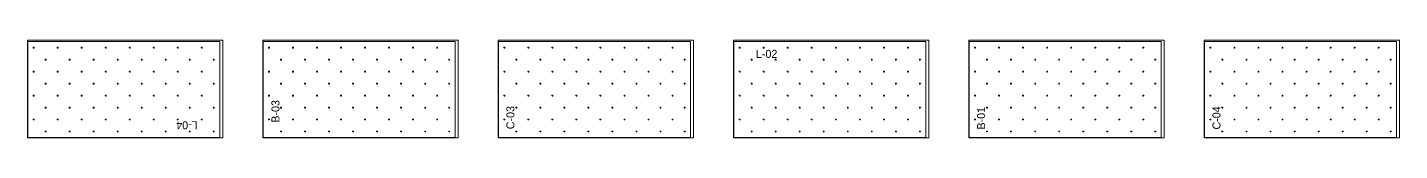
# Model space of a CAD drawing. Extents: x 0 to 287620, y 0 to 1220.
# Drawn here: x 0 to 17140, y 0 to 1220 of the extents above; entities that cross this region are included whole.
import ezdxf

# ---------------------------------------------------------------- set-up
doc = ezdxf.new("R2010")
doc.units = 0
doc.header["$MEASUREMENT"] = 0
for name, color, linetype, lineweight in [('CUSTOM', 7, 'CONTINUOUS', 0), ('drilling', 7, 'CONTINUOUS', 0), ('FINAL', 7, 'CONTINUOUS', 0)]:
    doc.layers.add(name, color=color, linetype=linetype, lineweight=lineweight)

msp = doc.modelspace()

# ---------------------------------------------------------------- linework, layer by layer
at = {"layer": 'CUSTOM', "lineweight": 0}
for points in [[(0, 0), (2440, 0), (2440, 1220), (0, 1220)], [(2940, 0), (5380, 0), (5380, 1220), (2940, 1220)], [(5880, 0), (8320, 0), (8320, 1220), (5880, 1220)], [(8820, 0), (11260, 0), (11260, 1220), (8820, 1220)], [(11760, 0), (14200, 0), (14200, 1220), (11760, 1220)], [(14700, 0), (17140, 0), (17140, 1220), (14700, 1220)]]:
    msp.add_lwpolyline(points, close=True, dxfattribs=at)
at = {"layer": 'drilling', "lineweight": 0}
for points in [[(71, 1128), (73, 1124), (75, 1122), (79, 1122), (82, 1123), (84, 1126), (84, 1130), (82, 1133), (79, 1134), (75, 1134), (73, 1132)], [(371, 1128), (373, 1124), (375, 1122), (379, 1122), (382, 1123), (384, 1126), (384, 1130), (382, 1133), (379, 1134), (375, 1134), (373, 1132)], [(671, 1128), (673, 1124), (675, 1122), (679, 1122), (682, 1123), (684, 1126), (684, 1130), (682, 1133), (679, 1134), (675, 1134), (673, 1132)], [(971, 1128), (973, 1124), (975, 1122), (979, 1122), (982, 1123), (984, 1126), (984, 1130), (982, 1133), (979, 1134), (975, 1134), (973, 1132)], [(1271, 1128), (1273, 1124), (1275, 1122), (1279, 1122), (1282, 1123), (1284, 1126), (1284, 1130), (1282, 1133), (1279, 1134), (1275, 1134), (1273, 1132)], [(1571, 1128), (1573, 1124), (1575, 1122), (1579, 1122), (1582, 1123), (1584, 1126), (1584, 1130), (1582, 1133), (1579, 1134), (1575, 1134), (1573, 1132)], [(1871, 1128), (1873, 1124), (1875, 1122), (1879, 1122), (1882, 1123), (1884, 1126), (1884, 1130), (1882, 1133), (1879, 1134), (1875, 1134), (1873, 1132)], [(2171, 1128), (2173, 1124), (2175, 1122), (2179, 1122), (2182, 1123), (2184, 1126), (2184, 1130), (2182, 1133), (2179, 1134), (2175, 1134), (2173, 1132)], [(3018, 1134), (3014, 1133), (3012, 1131), (3012, 1127), (3013, 1124), (3016, 1122), (3020, 1122), (3023, 1124), (3024, 1127), (3024, 1131), (3022, 1133)], [(3318, 1134), (3314, 1133), (3312, 1131), (3312, 1127), (3313, 1124), (3316, 1122), (3320, 1122), (3323, 1124), (3324, 1127), (3324, 1131), (3322, 1133)], [(3618, 1134), (3614, 1133), (3612, 1131), (3612, 1127), (3613, 1124), (3616, 1122), (3620, 1122), (3623, 1124), (3624, 1127), (3624, 1131), (3622, 1133)], [(3918, 1134), (3914, 1133), (3912, 1131), (3912, 1127), (3913, 1124), (3916, 1122), (3920, 1122), (3923, 1124), (3924, 1127), (3924, 1131), (3922, 1133)], [(4218, 1134), (4214, 1133), (4212, 1131), (4212, 1127), (4213, 1124), (4216, 1122), (4220, 1122), (4223, 1124), (4224, 1127), (4224, 1131), (4222, 1133)], [(4518, 1134), (4514, 1133), (4512, 1131), (4512, 1127), (4513, 1124), (4516, 1122), (4520, 1122), (4523, 1124), (4524, 1127), (4524, 1131), (4522, 1133)], [(4818, 1134), (4814, 1133), (4812, 1131), (4812, 1127), (4813, 1124), (4816, 1122), (4820, 1122), (4823, 1124), (4824, 1127), (4824, 1131), (4822, 1133)], [(5118, 1134), (5114, 1133), (5112, 1131), (5112, 1127), (5113, 1124), (5116, 1122), (5120, 1122), (5123, 1124), (5124, 1127), (5124, 1131), (5122, 1133)], [(5958, 1134), (5954, 1133), (5952, 1131), (5952, 1127), (5953, 1124), (5956, 1122), (5960, 1122), (5963, 1124), (5964, 1127), (5964, 1131), (5962, 1133)], [(6258, 1134), (6254, 1133), (6252, 1131), (6252, 1127), (6253, 1124), (6256, 1122), (6260, 1122), (6263, 1124), (6264, 1127), (6264, 1131), (6262, 1133)], [(6558, 1134), (6554, 1133), (6552, 1131), (6552, 1127), (6553, 1124), (6556, 1122), (6560, 1122), (6563, 1124), (6564, 1127), (6564, 1131), (6562, 1133)], [(6858, 1134), (6854, 1133), (6852, 1131), (6852, 1127), (6853, 1124), (6856, 1122), (6860, 1122), (6863, 1124), (6864, 1127), (6864, 1131), (6862, 1133)], [(7158, 1134), (7154, 1133), (7152, 1131), (7152, 1127), (7153, 1124), (7156, 1122), (7160, 1122), (7163, 1124), (7164, 1127), (7164, 1131), (7162, 1133)], [(7458, 1134), (7454, 1133), (7452, 1131), (7452, 1127), (7453, 1124), (7456, 1122), (7460, 1122), (7463, 1124), (7464, 1127), (7464, 1131), (7462, 1133)], [(7758, 1134), (7754, 1133), (7752, 1131), (7752, 1127), (7753, 1124), (7756, 1122), (7760, 1122), (7763, 1124), (7764, 1127), (7764, 1131), (7762, 1133)], [(8058, 1134), (8054, 1133), (8052, 1131), (8052, 1127), (8053, 1124), (8056, 1122), (8060, 1122), (8063, 1124), (8064, 1127), (8064, 1131), (8062, 1133)], [(8904, 1128), (8903, 1132), (8901, 1134), (8897, 1134), (8894, 1133), (8892, 1130), (8892, 1126), (8894, 1123), (8897, 1122), (8901, 1122), (8903, 1124)], [(9204, 1128), (9203, 1132), (9201, 1134), (9197, 1134), (9194, 1133), (9192, 1130), (9192, 1126), (9194, 1123), (9197, 1122), (9201, 1122), (9203, 1124)], [(9504, 1128), (9503, 1132), (9501, 1134), (9497, 1134), (9494, 1133), (9492, 1130), (9492, 1126), (9494, 1123), (9497, 1122), (9501, 1122), (9503, 1124)], [(9804, 1128), (9803, 1132), (9801, 1134), (9797, 1134), (9794, 1133), (9792, 1130), (9792, 1126), (9794, 1123), (9797, 1122), (9801, 1122), (9803, 1124)], [(10104, 1128), (10103, 1132), (10101, 1134), (10097, 1134), (10094, 1133), (10092, 1130), (10092, 1126), (10094, 1123), (10097, 1122), (10101, 1122), (10103, 1124)], [(10404, 1128), (10403, 1132), (10401, 1134), (10397, 1134), (10394, 1133), (10392, 1130), (10392, 1126), (10394, 1123), (10397, 1122), (10401, 1122), (10403, 1124)], [(10704, 1128), (10703, 1132), (10701, 1134), (10697, 1134), (10694, 1133), (10692, 1130), (10692, 1126), (10694, 1123), (10697, 1122), (10701, 1122), (10703, 1124)], [(11004, 1128), (11003, 1132), (11001, 1134), (10997, 1134), (10994, 1133), (10992, 1130), (10992, 1126), (10994, 1123), (10997, 1122), (11001, 1122), (11003, 1124)], [(11838, 1134), (11834, 1133), (11832, 1131), (11832, 1127), (11833, 1124), (11836, 1122), (11840, 1122), (11843, 1124), (11844, 1127), (11844, 1131), (11842, 1133)], [(12138, 1134), (12134, 1133), (12132, 1131), (12132, 1127), (12133, 1124), (12136, 1122), (12140, 1122), (12143, 1124), (12144, 1127), (12144, 1131), (12142, 1133)], [(12438, 1134), (12434, 1133), (12432, 1131), (12432, 1127), (12433, 1124), (12436, 1122), (12440, 1122), (12443, 1124), (12444, 1127), (12444, 1131), (12442, 1133)], [(12738, 1134), (12734, 1133), (12732, 1131), (12732, 1127), (12733, 1124), (12736, 1122), (12740, 1122), (12743, 1124), (12744, 1127), (12744, 1131), (12742, 1133)], [(13038, 1134), (13034, 1133), (13032, 1131), (13032, 1127), (13033, 1124), (13036, 1122), (13040, 1122), (13043, 1124), (13044, 1127), (13044, 1131), (13042, 1133)], [(13338, 1134), (13334, 1133), (13332, 1131), (13332, 1127), (13333, 1124), (13336, 1122), (13340, 1122), (13343, 1124), (13344, 1127), (13344, 1131), (13342, 1133)], [(13638, 1134), (13634, 1133), (13632, 1131), (13632, 1127), (13633, 1124), (13636, 1122), (13640, 1122), (13643, 1124), (13644, 1127), (13644, 1131), (13642, 1133)], [(13938, 1134), (13934, 1133), (13932, 1131), (13932, 1127), (13933, 1124), (13936, 1122), (13940, 1122), (13943, 1124), (13944, 1127), (13944, 1131), (13942, 1133)], [(14778, 1134), (14774, 1133), (14772, 1131), (14772, 1127), (14773, 1124), (14776, 1122), (14780, 1122), (14783, 1124), (14784, 1127), (14784, 1131), (14782, 1133)], [(15078, 1134), (15074, 1133), (15072, 1131), (15072, 1127), (15073, 1124), (15076, 1122), (15080, 1122), (15083, 1124), (15084, 1127), (15084, 1131), (15082, 1133)], [(15378, 1134), (15374, 1133), (15372, 1131), (15372, 1127), (15373, 1124), (15376, 1122), (15380, 1122), (15383, 1124), (15384, 1127), (15384, 1131), (15382, 1133)], [(15678, 1134), (15674, 1133), (15672, 1131), (15672, 1127), (15673, 1124), (15676, 1122), (15680, 1122), (15683, 1124), (15684, 1127), (15684, 1131), (15682, 1133)], [(15978, 1134), (15974, 1133), (15972, 1131), (15972, 1127), (15973, 1124), (15976, 1122), (15980, 1122), (15983, 1124), (15984, 1127), (15984, 1131), (15982, 1133)], [(16278, 1134), (16274, 1133), (16272, 1131), (16272, 1127), (16273, 1124), (16276, 1122), (16280, 1122), (16283, 1124), (16284, 1127), (16284, 1131), (16282, 1133)], [(16578, 1134), (16574, 1133), (16572, 1131), (16572, 1127), (16573, 1124), (16576, 1122), (16580, 1122), (16583, 1124), (16584, 1127), (16584, 1131), (16582, 1133)], [(16878, 1134), (16874, 1133), (16872, 1131), (16872, 1127), (16873, 1124), (16876, 1122), (16880, 1122), (16883, 1124), (16884, 1127), (16884, 1131), (16882, 1133)], [(221, 978), (223, 974), (225, 972), (229, 972), (232, 973), (234, 976), (234, 980), (232, 983), (229, 984), (225, 984), (223, 982)], [(521, 978), (523, 974), (525, 972), (529, 972), (532, 973), (534, 976), (534, 980), (532, 983), (529, 984), (525, 984), (523, 982)], [(821, 978), (823, 974), (825, 972), (829, 972), (832, 973), (834, 976), (834, 980), (832, 983), (829, 984), (825, 984), (823, 982)], [(1121, 978), (1123, 974), (1125, 972), (1129, 972), (1132, 973), (1134, 976), (1134, 980), (1132, 983), (1129, 984), (1125, 984), (1123, 982)], [(1421, 978), (1423, 974), (1425, 972), (1429, 972), (1432, 973), (1434, 976), (1434, 980), (1432, 983), (1429, 984), (1425, 984), (1423, 982)], [(1721, 978), (1723, 974), (1725, 972), (1729, 972), (1732, 973), (1734, 976), (1734, 980), (1732, 983), (1729, 984), (1725, 984), (1723, 982)], [(2021, 978), (2023, 974), (2025, 972), (2029, 972), (2032, 973), (2034, 976), (2034, 980), (2032, 983), (2029, 984), (2025, 984), (2023, 982)], [(2321, 978), (2323, 974), (2325, 972), (2329, 972), (2332, 973), (2334, 976), (2334, 980), (2332, 983), (2329, 984), (2325, 984), (2323, 982)], [(3168, 984), (3164, 983), (3162, 981), (3162, 977), (3163, 974), (3166, 972), (3170, 972), (3173, 974), (3174, 977), (3174, 981), (3172, 983)], [(3468, 984), (3464, 983), (3462, 981), (3462, 977), (3463, 974), (3466, 972), (3470, 972), (3473, 974), (3474, 977), (3474, 981), (3472, 983)], [(3768, 984), (3764, 983), (3762, 981), (3762, 977), (3763, 974), (3766, 972), (3770, 972), (3773, 974), (3774, 977), (3774, 981), (3772, 983)], [(4068, 984), (4064, 983), (4062, 981), (4062, 977), (4063, 974), (4066, 972), (4070, 972), (4073, 974), (4074, 977), (4074, 981), (4072, 983)], [(4368, 984), (4364, 983), (4362, 981), (4362, 977), (4363, 974), (4366, 972), (4370, 972), (4373, 974), (4374, 977), (4374, 981), (4372, 983)], [(4668, 984), (4664, 983), (4662, 981), (4662, 977), (4663, 974), (4666, 972), (4670, 972), (4673, 974), (4674, 977), (4674, 981), (4672, 983)], [(4968, 984), (4964, 983), (4962, 981), (4962, 977), (4963, 974), (4966, 972), (4970, 972), (4973, 974), (4974, 977), (4974, 981), (4972, 983)], [(5268, 984), (5264, 983), (5262, 981), (5262, 977), (5263, 974), (5266, 972), (5270, 972), (5273, 974), (5274, 977), (5274, 981), (5272, 983)], [(6108, 984), (6104, 983), (6102, 981), (6102, 977), (6103, 974), (6106, 972), (6110, 972), (6113, 974), (6114, 977), (6114, 981), (6112, 983)], [(6408, 984), (6404, 983), (6402, 981), (6402, 977), (6403, 974), (6406, 972), (6410, 972), (6413, 974), (6414, 977), (6414, 981), (6412, 983)], [(6708, 984), (6704, 983), (6702, 981), (6702, 977), (6703, 974), (6706, 972), (6710, 972), (6713, 974), (6714, 977), (6714, 981), (6712, 983)], [(7008, 984), (7004, 983), (7002, 981), (7002, 977), (7003, 974), (7006, 972), (7010, 972), (7013, 974), (7014, 977), (7014, 981), (7012, 983)], [(7308, 984), (7304, 983), (7302, 981), (7302, 977), (7303, 974), (7306, 972), (7310, 972), (7313, 974), (7314, 977), (7314, 981), (7312, 983)], [(7608, 984), (7604, 983), (7602, 981), (7602, 977), (7603, 974), (7606, 972), (7610, 972), (7613, 974), (7614, 977), (7614, 981), (7612, 983)], [(7908, 984), (7904, 983), (7902, 981), (7902, 977), (7903, 974), (7906, 972), (7910, 972), (7913, 974), (7914, 977), (7914, 981), (7912, 983)], [(8208, 984), (8204, 983), (8202, 981), (8202, 977), (8203, 974), (8206, 972), (8210, 972), (8213, 974), (8214, 977), (8214, 981), (8212, 983)], [(9054, 978), (9053, 982), (9051, 984), (9047, 984), (9044, 983), (9042, 980), (9042, 976), (9044, 973), (9047, 972), (9051, 972), (9053, 974)], [(9354, 978), (9353, 982), (9351, 984), (9347, 984), (9344, 983), (9342, 980), (9342, 976), (9344, 973), (9347, 972), (9351, 972), (9353, 974)], [(9654, 978), (9653, 982), (9651, 984), (9647, 984), (9644, 983), (9642, 980), (9642, 976), (9644, 973), (9647, 972), (9651, 972), (9653, 974)], [(9954, 978), (9953, 982), (9951, 984), (9947, 984), (9944, 983), (9942, 980), (9942, 976), (9944, 973), (9947, 972), (9951, 972), (9953, 974)], [(10254, 978), (10253, 982), (10251, 984), (10247, 984), (10244, 983), (10242, 980), (10242, 976), (10244, 973), (10247, 972), (10251, 972), (10253, 974)], [(10554, 978), (10553, 982), (10551, 984), (10547, 984), (10544, 983), (10542, 980), (10542, 976), (10544, 973), (10547, 972), (10551, 972), (10553, 974)], [(10854, 978), (10853, 982), (10851, 984), (10847, 984), (10844, 983), (10842, 980), (10842, 976), (10844, 973), (10847, 972), (10851, 972), (10853, 974)], [(11154, 978), (11153, 982), (11151, 984), (11147, 984), (11144, 983), (11142, 980), (11142, 976), (11144, 973), (11147, 972), (11151, 972), (11153, 974)], [(11988, 984), (11984, 983), (11982, 981), (11982, 977), (11983, 974), (11986, 972), (11990, 972), (11993, 974), (11994, 977), (11994, 981), (11992, 983)], [(12288, 984), (12284, 983), (12282, 981), (12282, 977), (12283, 974), (12286, 972), (12290, 972), (12293, 974), (12294, 977), (12294, 981), (12292, 983)], [(12588, 984), (12584, 983), (12582, 981), (12582, 977), (12583, 974), (12586, 972), (12590, 972), (12593, 974), (12594, 977), (12594, 981), (12592, 983)], [(12888, 984), (12884, 983), (12882, 981), (12882, 977), (12883, 974), (12886, 972), (12890, 972), (12893, 974), (12894, 977), (12894, 981), (12892, 983)], [(13188, 984), (13184, 983), (13182, 981), (13182, 977), (13183, 974), (13186, 972), (13190, 972), (13193, 974), (13194, 977), (13194, 981), (13192, 983)], [(13488, 984), (13484, 983), (13482, 981), (13482, 977), (13483, 974), (13486, 972), (13490, 972), (13493, 974), (13494, 977), (13494, 981), (13492, 983)], [(13788, 984), (13784, 983), (13782, 981), (13782, 977), (13783, 974), (13786, 972), (13790, 972), (13793, 974), (13794, 977), (13794, 981), (13792, 983)], [(14088, 984), (14084, 983), (14082, 981), (14082, 977), (14083, 974), (14086, 972), (14090, 972), (14093, 974), (14094, 977), (14094, 981), (14092, 983)], [(14928, 984), (14924, 983), (14922, 981), (14922, 977), (14923, 974), (14926, 972), (14930, 972), (14933, 974), (14934, 977), (14934, 981), (14932, 983)], [(15228, 984), (15224, 983), (15222, 981), (15222, 977), (15223, 974), (15226, 972), (15230, 972), (15233, 974), (15234, 977), (15234, 981), (15232, 983)], [(15528, 984), (15524, 983), (15522, 981), (15522, 977), (15523, 974), (15526, 972), (15530, 972), (15533, 974), (15534, 977), (15534, 981), (15532, 983)], [(15828, 984), (15824, 983), (15822, 981), (15822, 977), (15823, 974), (15826, 972), (15830, 972), (15833, 974), (15834, 977), (15834, 981), (15832, 983)], [(16128, 984), (16124, 983), (16122, 981), (16122, 977), (16123, 974), (16126, 972), (16130, 972), (16133, 974), (16134, 977), (16134, 981), (16132, 983)], [(16428, 984), (16424, 983), (16422, 981), (16422, 977), (16423, 974), (16426, 972), (16430, 972), (16433, 974), (16434, 977), (16434, 981), (16432, 983)], [(16728, 984), (16724, 983), (16722, 981), (16722, 977), (16723, 974), (16726, 972), (16730, 972), (16733, 974), (16734, 977), (16734, 981), (16732, 983)], [(17028, 984), (17024, 983), (17022, 981), (17022, 977), (17023, 974), (17026, 972), (17030, 972), (17033, 974), (17034, 977), (17034, 981), (17032, 983)], [(71, 828), (73, 824), (75, 822), (79, 822), (82, 823), (84, 826), (84, 830), (82, 833), (79, 834), (75, 834), (73, 832)], [(371, 828), (373, 824), (375, 822), (379, 822), (382, 823), (384, 826), (384, 830), (382, 833), (379, 834), (375, 834), (373, 832)], [(671, 828), (673, 824), (675, 822), (679, 822), (682, 823), (684, 826), (684, 830), (682, 833), (679, 834), (675, 834), (673, 832)], [(971, 828), (973, 824), (975, 822), (979, 822), (982, 823), (984, 826), (984, 830), (982, 833), (979, 834), (975, 834), (973, 832)], [(1271, 828), (1273, 824), (1275, 822), (1279, 822), (1282, 823), (1284, 826), (1284, 830), (1282, 833), (1279, 834), (1275, 834), (1273, 832)], [(1571, 828), (1573, 824), (1575, 822), (1579, 822), (1582, 823), (1584, 826), (1584, 830), (1582, 833), (1579, 834), (1575, 834), (1573, 832)], [(1871, 828), (1873, 824), (1875, 822), (1879, 822), (1882, 823), (1884, 826), (1884, 830), (1882, 833), (1879, 834), (1875, 834), (1873, 832)], [(2171, 828), (2173, 824), (2175, 822), (2179, 822), (2182, 823), (2184, 826), (2184, 830), (2182, 833), (2179, 834), (2175, 834), (2173, 832)], [(3018, 834), (3014, 833), (3012, 831), (3012, 827), (3013, 824), (3016, 822), (3020, 822), (3023, 824), (3024, 827), (3024, 831), (3022, 833)], [(3318, 834), (3314, 833), (3312, 831), (3312, 827), (3313, 824), (3316, 822), (3320, 822), (3323, 824), (3324, 827), (3324, 831), (3322, 833)], [(3618, 834), (3614, 833), (3612, 831), (3612, 827), (3613, 824), (3616, 822), (3620, 822), (3623, 824), (3624, 827), (3624, 831), (3622, 833)], [(3918, 834), (3914, 833), (3912, 831), (3912, 827), (3913, 824), (3916, 822), (3920, 822), (3923, 824), (3924, 827), (3924, 831), (3922, 833)], [(4218, 834), (4214, 833), (4212, 831), (4212, 827), (4213, 824), (4216, 822), (4220, 822), (4223, 824), (4224, 827), (4224, 831), (4222, 833)], [(4518, 834), (4514, 833), (4512, 831), (4512, 827), (4513, 824), (4516, 822), (4520, 822), (4523, 824), (4524, 827), (4524, 831), (4522, 833)], [(4818, 834), (4814, 833), (4812, 831), (4812, 827), (4813, 824), (4816, 822), (4820, 822), (4823, 824), (4824, 827), (4824, 831), (4822, 833)], [(5118, 834), (5114, 833), (5112, 831), (5112, 827), (5113, 824), (5116, 822), (5120, 822), (5123, 824), (5124, 827), (5124, 831), (5122, 833)], [(5958, 834), (5954, 833), (5952, 831), (5952, 827), (5953, 824), (5956, 822), (5960, 822), (5963, 824), (5964, 827), (5964, 831), (5962, 833)], [(6258, 834), (6254, 833), (6252, 831), (6252, 827), (6253, 824), (6256, 822), (6260, 822), (6263, 824), (6264, 827), (6264, 831), (6262, 833)], [(6558, 834), (6554, 833), (6552, 831), (6552, 827), (6553, 824), (6556, 822), (6560, 822), (6563, 824), (6564, 827), (6564, 831), (6562, 833)], [(6858, 834), (6854, 833), (6852, 831), (6852, 827), (6853, 824), (6856, 822), (6860, 822), (6863, 824), (6864, 827), (6864, 831), (6862, 833)], [(7158, 834), (7154, 833), (7152, 831), (7152, 827), (7153, 824), (7156, 822), (7160, 822), (7163, 824), (7164, 827), (7164, 831), (7162, 833)], [(7458, 834), (7454, 833), (7452, 831), (7452, 827), (7453, 824), (7456, 822), (7460, 822), (7463, 824), (7464, 827), (7464, 831), (7462, 833)], [(7758, 834), (7754, 833), (7752, 831), (7752, 827), (7753, 824), (7756, 822), (7760, 822), (7763, 824), (7764, 827), (7764, 831), (7762, 833)], [(8058, 834), (8054, 833), (8052, 831), (8052, 827), (8053, 824), (8056, 822), (8060, 822), (8063, 824), (8064, 827), (8064, 831), (8062, 833)], [(8904, 828), (8903, 832), (8901, 834), (8897, 834), (8894, 833), (8892, 830), (8892, 826), (8894, 823), (8897, 822), (8901, 822), (8903, 824)], [(9204, 828), (9203, 832), (9201, 834), (9197, 834), (9194, 833), (9192, 830), (9192, 826), (9194, 823), (9197, 822), (9201, 822), (9203, 824)], [(9504, 828), (9503, 832), (9501, 834), (9497, 834), (9494, 833), (9492, 830), (9492, 826), (9494, 823), (9497, 822), (9501, 822), (9503, 824)], [(9804, 828), (9803, 832), (9801, 834), (9797, 834), (9794, 833), (9792, 830), (9792, 826), (9794, 823), (9797, 822), (9801, 822), (9803, 824)], [(10104, 828), (10103, 832), (10101, 834), (10097, 834), (10094, 833), (10092, 830), (10092, 826), (10094, 823), (10097, 822), (10101, 822), (10103, 824)], [(10404, 828), (10403, 832), (10401, 834), (10397, 834), (10394, 833), (10392, 830), (10392, 826), (10394, 823), (10397, 822), (10401, 822), (10403, 824)], [(10704, 828), (10703, 832), (10701, 834), (10697, 834), (10694, 833), (10692, 830), (10692, 826), (10694, 823), (10697, 822), (10701, 822), (10703, 824)], [(11004, 828), (11003, 832), (11001, 834), (10997, 834), (10994, 833), (10992, 830), (10992, 826), (10994, 823), (10997, 822), (11001, 822), (11003, 824)], [(11838, 834), (11834, 833), (11832, 831), (11832, 827), (11833, 824), (11836, 822), (11840, 822), (11843, 824), (11844, 827), (11844, 831), (11842, 833)], [(12138, 834), (12134, 833), (12132, 831), (12132, 827), (12133, 824), (12136, 822), (12140, 822), (12143, 824), (12144, 827), (12144, 831), (12142, 833)], [(12438, 834), (12434, 833), (12432, 831), (12432, 827), (12433, 824), (12436, 822), (12440, 822), (12443, 824), (12444, 827), (12444, 831), (12442, 833)], [(12738, 834), (12734, 833), (12732, 831), (12732, 827), (12733, 824), (12736, 822), (12740, 822), (12743, 824), (12744, 827), (12744, 831), (12742, 833)], [(13038, 834), (13034, 833), (13032, 831), (13032, 827), (13033, 824), (13036, 822), (13040, 822), (13043, 824), (13044, 827), (13044, 831), (13042, 833)], [(13338, 834), (13334, 833), (13332, 831), (13332, 827), (13333, 824), (13336, 822), (13340, 822), (13343, 824), (13344, 827), (13344, 831), (13342, 833)], [(13638, 834), (13634, 833), (13632, 831), (13632, 827), (13633, 824), (13636, 822), (13640, 822), (13643, 824), (13644, 827), (13644, 831), (13642, 833)], [(13938, 834), (13934, 833), (13932, 831), (13932, 827), (13933, 824), (13936, 822), (13940, 822), (13943, 824), (13944, 827), (13944, 831), (13942, 833)], [(14778, 834), (14774, 833), (14772, 831), (14772, 827), (14773, 824), (14776, 822), (14780, 822), (14783, 824), (14784, 827), (14784, 831), (14782, 833)], [(15078, 834), (15074, 833), (15072, 831), (15072, 827), (15073, 824), (15076, 822), (15080, 822), (15083, 824), (15084, 827), (15084, 831), (15082, 833)], [(15378, 834), (15374, 833), (15372, 831), (15372, 827), (15373, 824), (15376, 822), (15380, 822), (15383, 824), (15384, 827), (15384, 831), (15382, 833)], [(15678, 834), (15674, 833), (15672, 831), (15672, 827), (15673, 824), (15676, 822), (15680, 822), (15683, 824), (15684, 827), (15684, 831), (15682, 833)], [(15978, 834), (15974, 833), (15972, 831), (15972, 827), (15973, 824), (15976, 822), (15980, 822), (15983, 824), (15984, 827), (15984, 831), (15982, 833)], [(16278, 834), (16274, 833), (16272, 831), (16272, 827), (16273, 824), (16276, 822), (16280, 822), (16283, 824), (16284, 827), (16284, 831), (16282, 833)], [(16578, 834), (16574, 833), (16572, 831), (16572, 827), (16573, 824), (16576, 822), (16580, 822), (16583, 824), (16584, 827), (16584, 831), (16582, 833)], [(16878, 834), (16874, 833), (16872, 831), (16872, 827), (16873, 824), (16876, 822), (16880, 822), (16883, 824), (16884, 827), (16884, 831), (16882, 833)], [(71, 528), (73, 524), (75, 522), (79, 522), (82, 523), (84, 526), (84, 530), (82, 533), (79, 534), (75, 534), (73, 532)], [(221, 678), (223, 674), (225, 672), (229, 672), (232, 673), (234, 676), (234, 680), (232, 683), (229, 684), (225, 684), (223, 682)], [(371, 528), (373, 524), (375, 522), (379, 522), (382, 523), (384, 526), (384, 530), (382, 533), (379, 534), (375, 534), (373, 532)], [(521, 678), (523, 674), (525, 672), (529, 672), (532, 673), (534, 676), (534, 680), (532, 683), (529, 684), (525, 684), (523, 682)], [(671, 528), (673, 524), (675, 522), (679, 522), (682, 523), (684, 526), (684, 530), (682, 533), (679, 534), (675, 534), (673, 532)], [(821, 678), (823, 674), (825, 672), (829, 672), (832, 673), (834, 676), (834, 680), (832, 683), (829, 684), (825, 684), (823, 682)], [(971, 528), (973, 524), (975, 522), (979, 522), (982, 523), (984, 526), (984, 530), (982, 533), (979, 534), (975, 534), (973, 532)], [(1121, 678), (1123, 674), (1125, 672), (1129, 672), (1132, 673), (1134, 676), (1134, 680), (1132, 683), (1129, 684), (1125, 684), (1123, 682)], [(1271, 528), (1273, 524), (1275, 522), (1279, 522), (1282, 523), (1284, 526), (1284, 530), (1282, 533), (1279, 534), (1275, 534), (1273, 532)], [(1421, 678), (1423, 674), (1425, 672), (1429, 672), (1432, 673), (1434, 676), (1434, 680), (1432, 683), (1429, 684), (1425, 684), (1423, 682)], [(1571, 528), (1573, 524), (1575, 522), (1579, 522), (1582, 523), (1584, 526), (1584, 530), (1582, 533), (1579, 534), (1575, 534), (1573, 532)], [(1721, 678), (1723, 674), (1725, 672), (1729, 672), (1732, 673), (1734, 676), (1734, 680), (1732, 683), (1729, 684), (1725, 684), (1723, 682)], [(1871, 528), (1873, 524), (1875, 522), (1879, 522), (1882, 523), (1884, 526), (1884, 530), (1882, 533), (1879, 534), (1875, 534), (1873, 532)], [(2021, 678), (2023, 674), (2025, 672), (2029, 672), (2032, 673), (2034, 676), (2034, 680), (2032, 683), (2029, 684), (2025, 684), (2023, 682)], [(2171, 528), (2173, 524), (2175, 522), (2179, 522), (2182, 523), (2184, 526), (2184, 530), (2182, 533), (2179, 534), (2175, 534), (2173, 532)], [(2321, 678), (2323, 674), (2325, 672), (2329, 672), (2332, 673), (2334, 676), (2334, 680), (2332, 683), (2329, 684), (2325, 684), (2323, 682)], [(3018, 534), (3014, 533), (3012, 531), (3012, 527), (3013, 524), (3016, 522), (3020, 522), (3023, 524), (3024, 527), (3024, 531), (3022, 533)], [(3168, 684), (3164, 683), (3162, 681), (3162, 677), (3163, 674), (3166, 672), (3170, 672), (3173, 674), (3174, 677), (3174, 681), (3172, 683)], [(3318, 534), (3314, 533), (3312, 531), (3312, 527), (3313, 524), (3316, 522), (3320, 522), (3323, 524), (3324, 527), (3324, 531), (3322, 533)], [(3468, 684), (3464, 683), (3462, 681), (3462, 677), (3463, 674), (3466, 672), (3470, 672), (3473, 674), (3474, 677), (3474, 681), (3472, 683)], [(3618, 534), (3614, 533), (3612, 531), (3612, 527), (3613, 524), (3616, 522), (3620, 522), (3623, 524), (3624, 527), (3624, 531), (3622, 533)], [(3768, 684), (3764, 683), (3762, 681), (3762, 677), (3763, 674), (3766, 672), (3770, 672), (3773, 674), (3774, 677), (3774, 681), (3772, 683)], [(3918, 534), (3914, 533), (3912, 531), (3912, 527), (3913, 524), (3916, 522), (3920, 522), (3923, 524), (3924, 527), (3924, 531), (3922, 533)], [(4068, 684), (4064, 683), (4062, 681), (4062, 677), (4063, 674), (4066, 672), (4070, 672), (4073, 674), (4074, 677), (4074, 681), (4072, 683)], [(4218, 534), (4214, 533), (4212, 531), (4212, 527), (4213, 524), (4216, 522), (4220, 522), (4223, 524), (4224, 527), (4224, 531), (4222, 533)], [(4368, 684), (4364, 683), (4362, 681), (4362, 677), (4363, 674), (4366, 672), (4370, 672), (4373, 674), (4374, 677), (4374, 681), (4372, 683)], [(4518, 534), (4514, 533), (4512, 531), (4512, 527), (4513, 524), (4516, 522), (4520, 522), (4523, 524), (4524, 527), (4524, 531), (4522, 533)], [(4668, 684), (4664, 683), (4662, 681), (4662, 677), (4663, 674), (4666, 672), (4670, 672), (4673, 674), (4674, 677), (4674, 681), (4672, 683)], [(4818, 534), (4814, 533), (4812, 531), (4812, 527), (4813, 524), (4816, 522), (4820, 522), (4823, 524), (4824, 527), (4824, 531), (4822, 533)], [(4968, 684), (4964, 683), (4962, 681), (4962, 677), (4963, 674), (4966, 672), (4970, 672), (4973, 674), (4974, 677), (4974, 681), (4972, 683)], [(5118, 534), (5114, 533), (5112, 531), (5112, 527), (5113, 524), (5116, 522), (5120, 522), (5123, 524), (5124, 527), (5124, 531), (5122, 533)], [(5268, 684), (5264, 683), (5262, 681), (5262, 677), (5263, 674), (5266, 672), (5270, 672), (5273, 674), (5274, 677), (5274, 681), (5272, 683)], [(5958, 534), (5954, 533), (5952, 531), (5952, 527), (5953, 524), (5956, 522), (5960, 522), (5963, 524), (5964, 527), (5964, 531), (5962, 533)], [(6108, 684), (6104, 683), (6102, 681), (6102, 677), (6103, 674), (6106, 672), (6110, 672), (6113, 674), (6114, 677), (6114, 681), (6112, 683)], [(6258, 534), (6254, 533), (6252, 531), (6252, 527), (6253, 524), (6256, 522), (6260, 522), (6263, 524), (6264, 527), (6264, 531), (6262, 533)], [(6408, 684), (6404, 683), (6402, 681), (6402, 677), (6403, 674), (6406, 672), (6410, 672), (6413, 674), (6414, 677), (6414, 681), (6412, 683)], [(6558, 534), (6554, 533), (6552, 531), (6552, 527), (6553, 524), (6556, 522), (6560, 522), (6563, 524), (6564, 527), (6564, 531), (6562, 533)], [(6708, 684), (6704, 683), (6702, 681), (6702, 677), (6703, 674), (6706, 672), (6710, 672), (6713, 674), (6714, 677), (6714, 681), (6712, 683)], [(6858, 534), (6854, 533), (6852, 531), (6852, 527), (6853, 524), (6856, 522), (6860, 522), (6863, 524), (6864, 527), (6864, 531), (6862, 533)], [(7008, 684), (7004, 683), (7002, 681), (7002, 677), (7003, 674), (7006, 672), (7010, 672), (7013, 674), (7014, 677), (7014, 681), (7012, 683)], [(7158, 534), (7154, 533), (7152, 531), (7152, 527), (7153, 524), (7156, 522), (7160, 522), (7163, 524), (7164, 527), (7164, 531), (7162, 533)], [(7308, 684), (7304, 683), (7302, 681), (7302, 677), (7303, 674), (7306, 672), (7310, 672), (7313, 674), (7314, 677), (7314, 681), (7312, 683)], [(7458, 534), (7454, 533), (7452, 531), (7452, 527), (7453, 524), (7456, 522), (7460, 522), (7463, 524), (7464, 527), (7464, 531), (7462, 533)], [(7608, 684), (7604, 683), (7602, 681), (7602, 677), (7603, 674), (7606, 672), (7610, 672), (7613, 674), (7614, 677), (7614, 681), (7612, 683)], [(7758, 534), (7754, 533), (7752, 531), (7752, 527), (7753, 524), (7756, 522), (7760, 522), (7763, 524), (7764, 527), (7764, 531), (7762, 533)], [(7908, 684), (7904, 683), (7902, 681), (7902, 677), (7903, 674), (7906, 672), (7910, 672), (7913, 674), (7914, 677), (7914, 681), (7912, 683)], [(8058, 534), (8054, 533), (8052, 531), (8052, 527), (8053, 524), (8056, 522), (8060, 522), (8063, 524), (8064, 527), (8064, 531), (8062, 533)], [(8208, 684), (8204, 683), (8202, 681), (8202, 677), (8203, 674), (8206, 672), (8210, 672), (8213, 674), (8214, 677), (8214, 681), (8212, 683)], [(8904, 528), (8903, 532), (8901, 534), (8897, 534), (8894, 533), (8892, 530), (8892, 526), (8894, 523), (8897, 522), (8901, 522), (8903, 524)], [(9054, 678), (9053, 682), (9051, 684), (9047, 684), (9044, 683), (9042, 680), (9042, 676), (9044, 673), (9047, 672), (9051, 672), (9053, 674)], [(9204, 528), (9203, 532), (9201, 534), (9197, 534), (9194, 533), (9192, 530), (9192, 526), (9194, 523), (9197, 522), (9201, 522), (9203, 524)], [(9354, 678), (9353, 682), (9351, 684), (9347, 684), (9344, 683), (9342, 680), (9342, 676), (9344, 673), (9347, 672), (9351, 672), (9353, 674)], [(9504, 528), (9503, 532), (9501, 534), (9497, 534), (9494, 533), (9492, 530), (9492, 526), (9494, 523), (9497, 522), (9501, 522), (9503, 524)], [(9654, 678), (9653, 682), (9651, 684), (9647, 684), (9644, 683), (9642, 680), (9642, 676), (9644, 673), (9647, 672), (9651, 672), (9653, 674)], [(9804, 528), (9803, 532), (9801, 534), (9797, 534), (9794, 533), (9792, 530), (9792, 526), (9794, 523), (9797, 522), (9801, 522), (9803, 524)], [(9954, 678), (9953, 682), (9951, 684), (9947, 684), (9944, 683), (9942, 680), (9942, 676), (9944, 673), (9947, 672), (9951, 672), (9953, 674)], [(10104, 528), (10103, 532), (10101, 534), (10097, 534), (10094, 533), (10092, 530), (10092, 526), (10094, 523), (10097, 522), (10101, 522), (10103, 524)], [(10254, 678), (10253, 682), (10251, 684), (10247, 684), (10244, 683), (10242, 680), (10242, 676), (10244, 673), (10247, 672), (10251, 672), (10253, 674)], [(10404, 528), (10403, 532), (10401, 534), (10397, 534), (10394, 533), (10392, 530), (10392, 526), (10394, 523), (10397, 522), (10401, 522), (10403, 524)], [(10554, 678), (10553, 682), (10551, 684), (10547, 684), (10544, 683), (10542, 680), (10542, 676), (10544, 673), (10547, 672), (10551, 672), (10553, 674)], [(10704, 528), (10703, 532), (10701, 534), (10697, 534), (10694, 533), (10692, 530), (10692, 526), (10694, 523), (10697, 522), (10701, 522), (10703, 524)], [(10854, 678), (10853, 682), (10851, 684), (10847, 684), (10844, 683), (10842, 680), (10842, 676), (10844, 673), (10847, 672), (10851, 672), (10853, 674)], [(11004, 528), (11003, 532), (11001, 534), (10997, 534), (10994, 533), (10992, 530), (10992, 526), (10994, 523), (10997, 522), (11001, 522), (11003, 524)], [(11154, 678), (11153, 682), (11151, 684), (11147, 684), (11144, 683), (11142, 680), (11142, 676), (11144, 673), (11147, 672), (11151, 672), (11153, 674)], [(11838, 534), (11834, 533), (11832, 531), (11832, 527), (11833, 524), (11836, 522), (11840, 522), (11843, 524), (11844, 527), (11844, 531), (11842, 533)], [(11988, 684), (11984, 683), (11982, 681), (11982, 677), (11983, 674), (11986, 672), (11990, 672), (11993, 674), (11994, 677), (11994, 681), (11992, 683)], [(12138, 534), (12134, 533), (12132, 531), (12132, 527), (12133, 524), (12136, 522), (12140, 522), (12143, 524), (12144, 527), (12144, 531), (12142, 533)], [(12288, 684), (12284, 683), (12282, 681), (12282, 677), (12283, 674), (12286, 672), (12290, 672), (12293, 674), (12294, 677), (12294, 681), (12292, 683)], [(12438, 534), (12434, 533), (12432, 531), (12432, 527), (12433, 524), (12436, 522), (12440, 522), (12443, 524), (12444, 527), (12444, 531), (12442, 533)], [(12588, 684), (12584, 683), (12582, 681), (12582, 677), (12583, 674), (12586, 672), (12590, 672), (12593, 674), (12594, 677), (12594, 681), (12592, 683)], [(12738, 534), (12734, 533), (12732, 531), (12732, 527), (12733, 524), (12736, 522), (12740, 522), (12743, 524), (12744, 527), (12744, 531), (12742, 533)], [(12888, 684), (12884, 683), (12882, 681), (12882, 677), (12883, 674), (12886, 672), (12890, 672), (12893, 674), (12894, 677), (12894, 681), (12892, 683)], [(13038, 534), (13034, 533), (13032, 531), (13032, 527), (13033, 524), (13036, 522), (13040, 522), (13043, 524), (13044, 527), (13044, 531), (13042, 533)], [(13188, 684), (13184, 683), (13182, 681), (13182, 677), (13183, 674), (13186, 672), (13190, 672), (13193, 674), (13194, 677), (13194, 681), (13192, 683)], [(13338, 534), (13334, 533), (13332, 531), (13332, 527), (13333, 524), (13336, 522), (13340, 522), (13343, 524), (13344, 527), (13344, 531), (13342, 533)], [(13488, 684), (13484, 683), (13482, 681), (13482, 677), (13483, 674), (13486, 672), (13490, 672), (13493, 674), (13494, 677), (13494, 681), (13492, 683)], [(13638, 534), (13634, 533), (13632, 531), (13632, 527), (13633, 524), (13636, 522), (13640, 522), (13643, 524), (13644, 527), (13644, 531), (13642, 533)], [(13788, 684), (13784, 683), (13782, 681), (13782, 677), (13783, 674), (13786, 672), (13790, 672), (13793, 674), (13794, 677), (13794, 681), (13792, 683)], [(13938, 534), (13934, 533), (13932, 531), (13932, 527), (13933, 524), (13936, 522), (13940, 522), (13943, 524), (13944, 527), (13944, 531), (13942, 533)], [(14088, 684), (14084, 683), (14082, 681), (14082, 677), (14083, 674), (14086, 672), (14090, 672), (14093, 674), (14094, 677), (14094, 681), (14092, 683)], [(14778, 534), (14774, 533), (14772, 531), (14772, 527), (14773, 524), (14776, 522), (14780, 522), (14783, 524), (14784, 527), (14784, 531), (14782, 533)], [(14928, 684), (14924, 683), (14922, 681), (14922, 677), (14923, 674), (14926, 672), (14930, 672), (14933, 674), (14934, 677), (14934, 681), (14932, 683)], [(15078, 534), (15074, 533), (15072, 531), (15072, 527), (15073, 524), (15076, 522), (15080, 522), (15083, 524), (15084, 527), (15084, 531), (15082, 533)], [(15228, 684), (15224, 683), (15222, 681), (15222, 677), (15223, 674), (15226, 672), (15230, 672), (15233, 674), (15234, 677), (15234, 681), (15232, 683)], [(15378, 534), (15374, 533), (15372, 531), (15372, 527), (15373, 524), (15376, 522), (15380, 522), (15383, 524), (15384, 527), (15384, 531), (15382, 533)], [(15528, 684), (15524, 683), (15522, 681), (15522, 677), (15523, 674), (15526, 672), (15530, 672), (15533, 674), (15534, 677), (15534, 681), (15532, 683)], [(15678, 534), (15674, 533), (15672, 531), (15672, 527), (15673, 524), (15676, 522), (15680, 522), (15683, 524), (15684, 527), (15684, 531), (15682, 533)], [(15828, 684), (15824, 683), (15822, 681), (15822, 677), (15823, 674), (15826, 672), (15830, 672), (15833, 674), (15834, 677), (15834, 681), (15832, 683)], [(15978, 534), (15974, 533), (15972, 531), (15972, 527), (15973, 524), (15976, 522), (15980, 522), (15983, 524), (15984, 527), (15984, 531), (15982, 533)], [(16128, 684), (16124, 683), (16122, 681), (16122, 677), (16123, 674), (16126, 672), (16130, 672), (16133, 674), (16134, 677), (16134, 681), (16132, 683)], [(16278, 534), (16274, 533), (16272, 531), (16272, 527), (16273, 524), (16276, 522), (16280, 522), (16283, 524), (16284, 527), (16284, 531), (16282, 533)], [(16428, 684), (16424, 683), (16422, 681), (16422, 677), (16423, 674), (16426, 672), (16430, 672), (16433, 674), (16434, 677), (16434, 681), (16432, 683)], [(16578, 534), (16574, 533), (16572, 531), (16572, 527), (16573, 524), (16576, 522), (16580, 522), (16583, 524), (16584, 527), (16584, 531), (16582, 533)], [(16728, 684), (16724, 683), (16722, 681), (16722, 677), (16723, 674), (16726, 672), (16730, 672), (16733, 674), (16734, 677), (16734, 681), (16732, 683)], [(16878, 534), (16874, 533), (16872, 531), (16872, 527), (16873, 524), (16876, 522), (16880, 522), (16883, 524), (16884, 527), (16884, 531), (16882, 533)], [(17028, 684), (17024, 683), (17022, 681), (17022, 677), (17023, 674), (17026, 672), (17030, 672), (17033, 674), (17034, 677), (17034, 681), (17032, 683)], [(221, 378), (223, 374), (225, 372), (229, 372), (232, 373), (234, 376), (234, 380), (232, 383), (229, 384), (225, 384), (223, 382)], [(521, 378), (523, 374), (525, 372), (529, 372), (532, 373), (534, 376), (534, 380), (532, 383), (529, 384), (525, 384), (523, 382)], [(821, 378), (823, 374), (825, 372), (829, 372), (832, 373), (834, 376), (834, 380), (832, 383), (829, 384), (825, 384), (823, 382)], [(1121, 378), (1123, 374), (1125, 372), (1129, 372), (1132, 373), (1134, 376), (1134, 380), (1132, 383), (1129, 384), (1125, 384), (1123, 382)], [(1421, 378), (1423, 374), (1425, 372), (1429, 372), (1432, 373), (1434, 376), (1434, 380), (1432, 383), (1429, 384), (1425, 384), (1423, 382)], [(1721, 378), (1723, 374), (1725, 372), (1729, 372), (1732, 373), (1734, 376), (1734, 380), (1732, 383), (1729, 384), (1725, 384), (1723, 382)], [(2021, 378), (2023, 374), (2025, 372), (2029, 372), (2032, 373), (2034, 376), (2034, 380), (2032, 383), (2029, 384), (2025, 384), (2023, 382)], [(2321, 378), (2323, 374), (2325, 372), (2329, 372), (2332, 373), (2334, 376), (2334, 380), (2332, 383), (2329, 384), (2325, 384), (2323, 382)], [(3168, 384), (3164, 383), (3162, 381), (3162, 377), (3163, 374), (3166, 372), (3170, 372), (3173, 374), (3174, 377), (3174, 381), (3172, 383)], [(3468, 384), (3464, 383), (3462, 381), (3462, 377), (3463, 374), (3466, 372), (3470, 372), (3473, 374), (3474, 377), (3474, 381), (3472, 383)], [(3768, 384), (3764, 383), (3762, 381), (3762, 377), (3763, 374), (3766, 372), (3770, 372), (3773, 374), (3774, 377), (3774, 381), (3772, 383)], [(4068, 384), (4064, 383), (4062, 381), (4062, 377), (4063, 374), (4066, 372), (4070, 372), (4073, 374), (4074, 377), (4074, 381), (4072, 383)], [(4368, 384), (4364, 383), (4362, 381), (4362, 377), (4363, 374), (4366, 372), (4370, 372), (4373, 374), (4374, 377), (4374, 381), (4372, 383)], [(4668, 384), (4664, 383), (4662, 381), (4662, 377), (4663, 374), (4666, 372), (4670, 372), (4673, 374), (4674, 377), (4674, 381), (4672, 383)], [(4968, 384), (4964, 383), (4962, 381), (4962, 377), (4963, 374), (4966, 372), (4970, 372), (4973, 374), (4974, 377), (4974, 381), (4972, 383)], [(5268, 384), (5264, 383), (5262, 381), (5262, 377), (5263, 374), (5266, 372), (5270, 372), (5273, 374), (5274, 377), (5274, 381), (5272, 383)], [(6108, 384), (6104, 383), (6102, 381), (6102, 377), (6103, 374), (6106, 372), (6110, 372), (6113, 374), (6114, 377), (6114, 381), (6112, 383)], [(6408, 384), (6404, 383), (6402, 381), (6402, 377), (6403, 374), (6406, 372), (6410, 372), (6413, 374), (6414, 377), (6414, 381), (6412, 383)], [(6708, 384), (6704, 383), (6702, 381), (6702, 377), (6703, 374), (6706, 372), (6710, 372), (6713, 374), (6714, 377), (6714, 381), (6712, 383)], [(7008, 384), (7004, 383), (7002, 381), (7002, 377), (7003, 374), (7006, 372), (7010, 372), (7013, 374), (7014, 377), (7014, 381), (7012, 383)], [(7308, 384), (7304, 383), (7302, 381), (7302, 377), (7303, 374), (7306, 372), (7310, 372), (7313, 374), (7314, 377), (7314, 381), (7312, 383)], [(7608, 384), (7604, 383), (7602, 381), (7602, 377), (7603, 374), (7606, 372), (7610, 372), (7613, 374), (7614, 377), (7614, 381), (7612, 383)], [(7908, 384), (7904, 383), (7902, 381), (7902, 377), (7903, 374), (7906, 372), (7910, 372), (7913, 374), (7914, 377), (7914, 381), (7912, 383)], [(8208, 384), (8204, 383), (8202, 381), (8202, 377), (8203, 374), (8206, 372), (8210, 372), (8213, 374), (8214, 377), (8214, 381), (8212, 383)], [(9054, 378), (9053, 382), (9051, 384), (9047, 384), (9044, 383), (9042, 380), (9042, 376), (9044, 373), (9047, 372), (9051, 372), (9053, 374)], [(9354, 378), (9353, 382), (9351, 384), (9347, 384), (9344, 383), (9342, 380), (9342, 376), (9344, 373), (9347, 372), (9351, 372), (9353, 374)], [(9654, 378), (9653, 382), (9651, 384), (9647, 384), (9644, 383), (9642, 380), (9642, 376), (9644, 373), (9647, 372), (9651, 372), (9653, 374)], [(9954, 378), (9953, 382), (9951, 384), (9947, 384), (9944, 383), (9942, 380), (9942, 376), (9944, 373), (9947, 372), (9951, 372), (9953, 374)], [(10254, 378), (10253, 382), (10251, 384), (10247, 384), (10244, 383), (10242, 380), (10242, 376), (10244, 373), (10247, 372), (10251, 372), (10253, 374)], [(10554, 378), (10553, 382), (10551, 384), (10547, 384), (10544, 383), (10542, 380), (10542, 376), (10544, 373), (10547, 372), (10551, 372), (10553, 374)], [(10854, 378), (10853, 382), (10851, 384), (10847, 384), (10844, 383), (10842, 380), (10842, 376), (10844, 373), (10847, 372), (10851, 372), (10853, 374)], [(11154, 378), (11153, 382), (11151, 384), (11147, 384), (11144, 383), (11142, 380), (11142, 376), (11144, 373), (11147, 372), (11151, 372), (11153, 374)], [(11988, 384), (11984, 383), (11982, 381), (11982, 377), (11983, 374), (11986, 372), (11990, 372), (11993, 374), (11994, 377), (11994, 381), (11992, 383)], [(12288, 384), (12284, 383), (12282, 381), (12282, 377), (12283, 374), (12286, 372), (12290, 372), (12293, 374), (12294, 377), (12294, 381), (12292, 383)], [(12588, 384), (12584, 383), (12582, 381), (12582, 377), (12583, 374), (12586, 372), (12590, 372), (12593, 374), (12594, 377), (12594, 381), (12592, 383)], [(12888, 384), (12884, 383), (12882, 381), (12882, 377), (12883, 374), (12886, 372), (12890, 372), (12893, 374), (12894, 377), (12894, 381), (12892, 383)], [(13188, 384), (13184, 383), (13182, 381), (13182, 377), (13183, 374), (13186, 372), (13190, 372), (13193, 374), (13194, 377), (13194, 381), (13192, 383)], [(13488, 384), (13484, 383), (13482, 381), (13482, 377), (13483, 374), (13486, 372), (13490, 372), (13493, 374), (13494, 377), (13494, 381), (13492, 383)], [(13788, 384), (13784, 383), (13782, 381), (13782, 377), (13783, 374), (13786, 372), (13790, 372), (13793, 374), (13794, 377), (13794, 381), (13792, 383)], [(14088, 384), (14084, 383), (14082, 381), (14082, 377), (14083, 374), (14086, 372), (14090, 372), (14093, 374), (14094, 377), (14094, 381), (14092, 383)], [(14928, 384), (14924, 383), (14922, 381), (14922, 377), (14923, 374), (14926, 372), (14930, 372), (14933, 374), (14934, 377), (14934, 381), (14932, 383)], [(15228, 384), (15224, 383), (15222, 381), (15222, 377), (15223, 374), (15226, 372), (15230, 372), (15233, 374), (15234, 377), (15234, 381), (15232, 383)], [(15528, 384), (15524, 383), (15522, 381), (15522, 377), (15523, 374), (15526, 372), (15530, 372), (15533, 374), (15534, 377), (15534, 381), (15532, 383)], [(15828, 384), (15824, 383), (15822, 381), (15822, 377), (15823, 374), (15826, 372), (15830, 372), (15833, 374), (15834, 377), (15834, 381), (15832, 383)], [(16128, 384), (16124, 383), (16122, 381), (16122, 377), (16123, 374), (16126, 372), (16130, 372), (16133, 374), (16134, 377), (16134, 381), (16132, 383)], [(16428, 384), (16424, 383), (16422, 381), (16422, 377), (16423, 374), (16426, 372), (16430, 372), (16433, 374), (16434, 377), (16434, 381), (16432, 383)], [(16728, 384), (16724, 383), (16722, 381), (16722, 377), (16723, 374), (16726, 372), (16730, 372), (16733, 374), (16734, 377), (16734, 381), (16732, 383)], [(17028, 384), (17024, 383), (17022, 381), (17022, 377), (17023, 374), (17026, 372), (17030, 372), (17033, 374), (17034, 377), (17034, 381), (17032, 383)], [(71, 228), (73, 224), (75, 222), (79, 222), (82, 223), (84, 226), (84, 230), (82, 233), (79, 234), (75, 234), (73, 232)], [(371, 228), (373, 224), (375, 222), (379, 222), (382, 223), (384, 226), (384, 230), (382, 233), (379, 234), (375, 234), (373, 232)], [(671, 228), (673, 224), (675, 222), (679, 222), (682, 223), (684, 226), (684, 230), (682, 233), (679, 234), (675, 234), (673, 232)], [(971, 228), (973, 224), (975, 222), (979, 222), (982, 223), (984, 226), (984, 230), (982, 233), (979, 234), (975, 234), (973, 232)], [(1271, 228), (1273, 224), (1275, 222), (1279, 222), (1282, 223), (1284, 226), (1284, 230), (1282, 233), (1279, 234), (1275, 234), (1273, 232)], [(1571, 228), (1573, 224), (1575, 222), (1579, 222), (1582, 223), (1584, 226), (1584, 230), (1582, 233), (1579, 234), (1575, 234), (1573, 232)], [(1871, 228), (1873, 224), (1875, 222), (1879, 222), (1882, 223), (1884, 226), (1884, 230), (1882, 233), (1879, 234), (1875, 234), (1873, 232)], [(2171, 228), (2173, 224), (2175, 222), (2179, 222), (2182, 223), (2184, 226), (2184, 230), (2182, 233), (2179, 234), (2175, 234), (2173, 232)], [(3018, 234), (3014, 233), (3012, 231), (3012, 227), (3013, 224), (3016, 222), (3020, 222), (3023, 224), (3024, 227), (3024, 231), (3022, 233)], [(3318, 234), (3314, 233), (3312, 231), (3312, 227), (3313, 224), (3316, 222), (3320, 222), (3323, 224), (3324, 227), (3324, 231), (3322, 233)], [(3618, 234), (3614, 233), (3612, 231), (3612, 227), (3613, 224), (3616, 222), (3620, 222), (3623, 224), (3624, 227), (3624, 231), (3622, 233)], [(3918, 234), (3914, 233), (3912, 231), (3912, 227), (3913, 224), (3916, 222), (3920, 222), (3923, 224), (3924, 227), (3924, 231), (3922, 233)], [(4218, 234), (4214, 233), (4212, 231), (4212, 227), (4213, 224), (4216, 222), (4220, 222), (4223, 224), (4224, 227), (4224, 231), (4222, 233)], [(4518, 234), (4514, 233), (4512, 231), (4512, 227), (4513, 224), (4516, 222), (4520, 222), (4523, 224), (4524, 227), (4524, 231), (4522, 233)], [(4818, 234), (4814, 233), (4812, 231), (4812, 227), (4813, 224), (4816, 222), (4820, 222), (4823, 224), (4824, 227), (4824, 231), (4822, 233)], [(5118, 234), (5114, 233), (5112, 231), (5112, 227), (5113, 224), (5116, 222), (5120, 222), (5123, 224), (5124, 227), (5124, 231), (5122, 233)], [(5958, 234), (5954, 233), (5952, 231), (5952, 227), (5953, 224), (5956, 222), (5960, 222), (5963, 224), (5964, 227), (5964, 231), (5962, 233)], [(6258, 234), (6254, 233), (6252, 231), (6252, 227), (6253, 224), (6256, 222), (6260, 222), (6263, 224), (6264, 227), (6264, 231), (6262, 233)], [(6558, 234), (6554, 233), (6552, 231), (6552, 227), (6553, 224), (6556, 222), (6560, 222), (6563, 224), (6564, 227), (6564, 231), (6562, 233)], [(6858, 234), (6854, 233), (6852, 231), (6852, 227), (6853, 224), (6856, 222), (6860, 222), (6863, 224), (6864, 227), (6864, 231), (6862, 233)], [(7158, 234), (7154, 233), (7152, 231), (7152, 227), (7153, 224), (7156, 222), (7160, 222), (7163, 224), (7164, 227), (7164, 231), (7162, 233)], [(7458, 234), (7454, 233), (7452, 231), (7452, 227), (7453, 224), (7456, 222), (7460, 222), (7463, 224), (7464, 227), (7464, 231), (7462, 233)], [(7758, 234), (7754, 233), (7752, 231), (7752, 227), (7753, 224), (7756, 222), (7760, 222), (7763, 224), (7764, 227), (7764, 231), (7762, 233)], [(8058, 234), (8054, 233), (8052, 231), (8052, 227), (8053, 224), (8056, 222), (8060, 222), (8063, 224), (8064, 227), (8064, 231), (8062, 233)], [(8904, 228), (8903, 232), (8901, 234), (8897, 234), (8894, 233), (8892, 230), (8892, 226), (8894, 223), (8897, 222), (8901, 222), (8903, 224)], [(9204, 228), (9203, 232), (9201, 234), (9197, 234), (9194, 233), (9192, 230), (9192, 226), (9194, 223), (9197, 222), (9201, 222), (9203, 224)], [(9504, 228), (9503, 232), (9501, 234), (9497, 234), (9494, 233), (9492, 230), (9492, 226), (9494, 223), (9497, 222), (9501, 222), (9503, 224)], [(9804, 228), (9803, 232), (9801, 234), (9797, 234), (9794, 233), (9792, 230), (9792, 226), (9794, 223), (9797, 222), (9801, 222), (9803, 224)], [(10104, 228), (10103, 232), (10101, 234), (10097, 234), (10094, 233), (10092, 230), (10092, 226), (10094, 223), (10097, 222), (10101, 222), (10103, 224)], [(10404, 228), (10403, 232), (10401, 234), (10397, 234), (10394, 233), (10392, 230), (10392, 226), (10394, 223), (10397, 222), (10401, 222), (10403, 224)], [(10704, 228), (10703, 232), (10701, 234), (10697, 234), (10694, 233), (10692, 230), (10692, 226), (10694, 223), (10697, 222), (10701, 222), (10703, 224)], [(11004, 228), (11003, 232), (11001, 234), (10997, 234), (10994, 233), (10992, 230), (10992, 226), (10994, 223), (10997, 222), (11001, 222), (11003, 224)], [(11838, 234), (11834, 233), (11832, 231), (11832, 227), (11833, 224), (11836, 222), (11840, 222), (11843, 224), (11844, 227), (11844, 231), (11842, 233)], [(12138, 234), (12134, 233), (12132, 231), (12132, 227), (12133, 224), (12136, 222), (12140, 222), (12143, 224), (12144, 227), (12144, 231), (12142, 233)], [(12438, 234), (12434, 233), (12432, 231), (12432, 227), (12433, 224), (12436, 222), (12440, 222), (12443, 224), (12444, 227), (12444, 231), (12442, 233)], [(12738, 234), (12734, 233), (12732, 231), (12732, 227), (12733, 224), (12736, 222), (12740, 222), (12743, 224), (12744, 227), (12744, 231), (12742, 233)], [(13038, 234), (13034, 233), (13032, 231), (13032, 227), (13033, 224), (13036, 222), (13040, 222), (13043, 224), (13044, 227), (13044, 231), (13042, 233)], [(13338, 234), (13334, 233), (13332, 231), (13332, 227), (13333, 224), (13336, 222), (13340, 222), (13343, 224), (13344, 227), (13344, 231), (13342, 233)], [(13638, 234), (13634, 233), (13632, 231), (13632, 227), (13633, 224), (13636, 222), (13640, 222), (13643, 224), (13644, 227), (13644, 231), (13642, 233)], [(13938, 234), (13934, 233), (13932, 231), (13932, 227), (13933, 224), (13936, 222), (13940, 222), (13943, 224), (13944, 227), (13944, 231), (13942, 233)], [(14778, 234), (14774, 233), (14772, 231), (14772, 227), (14773, 224), (14776, 222), (14780, 222), (14783, 224), (14784, 227), (14784, 231), (14782, 233)], [(15078, 234), (15074, 233), (15072, 231), (15072, 227), (15073, 224), (15076, 222), (15080, 222), (15083, 224), (15084, 227), (15084, 231), (15082, 233)], [(15378, 234), (15374, 233), (15372, 231), (15372, 227), (15373, 224), (15376, 222), (15380, 222), (15383, 224), (15384, 227), (15384, 231), (15382, 233)], [(15678, 234), (15674, 233), (15672, 231), (15672, 227), (15673, 224), (15676, 222), (15680, 222), (15683, 224), (15684, 227), (15684, 231), (15682, 233)], [(15978, 234), (15974, 233), (15972, 231), (15972, 227), (15973, 224), (15976, 222), (15980, 222), (15983, 224), (15984, 227), (15984, 231), (15982, 233)], [(16278, 234), (16274, 233), (16272, 231), (16272, 227), (16273, 224), (16276, 222), (16280, 222), (16283, 224), (16284, 227), (16284, 231), (16282, 233)], [(16578, 234), (16574, 233), (16572, 231), (16572, 227), (16573, 224), (16576, 222), (16580, 222), (16583, 224), (16584, 227), (16584, 231), (16582, 233)], [(16878, 234), (16874, 233), (16872, 231), (16872, 227), (16873, 224), (16876, 222), (16880, 222), (16883, 224), (16884, 227), (16884, 231), (16882, 233)], [(221, 78), (223, 74), (225, 72), (229, 72), (232, 73), (234, 76), (234, 80), (232, 83), (229, 84), (225, 84), (223, 82)], [(521, 78), (523, 74), (525, 72), (529, 72), (532, 73), (534, 76), (534, 80), (532, 83), (529, 84), (525, 84), (523, 82)], [(821, 78), (823, 74), (825, 72), (829, 72), (832, 73), (834, 76), (834, 80), (832, 83), (829, 84), (825, 84), (823, 82)], [(1121, 78), (1123, 74), (1125, 72), (1129, 72), (1132, 73), (1134, 76), (1134, 80), (1132, 83), (1129, 84), (1125, 84), (1123, 82)], [(1421, 78), (1423, 74), (1425, 72), (1429, 72), (1432, 73), (1434, 76), (1434, 80), (1432, 83), (1429, 84), (1425, 84), (1423, 82)], [(1721, 78), (1723, 74), (1725, 72), (1729, 72), (1732, 73), (1734, 76), (1734, 80), (1732, 83), (1729, 84), (1725, 84), (1723, 82)], [(2021, 78), (2023, 74), (2025, 72), (2029, 72), (2032, 73), (2034, 76), (2034, 80), (2032, 83), (2029, 84), (2025, 84), (2023, 82)], [(2321, 78), (2323, 74), (2325, 72), (2329, 72), (2332, 73), (2334, 76), (2334, 80), (2332, 83), (2329, 84), (2325, 84), (2323, 82)], [(3168, 84), (3164, 83), (3162, 81), (3162, 77), (3163, 74), (3166, 72), (3170, 72), (3173, 74), (3174, 77), (3174, 81), (3172, 83)], [(3468, 84), (3464, 83), (3462, 81), (3462, 77), (3463, 74), (3466, 72), (3470, 72), (3473, 74), (3474, 77), (3474, 81), (3472, 83)], [(3768, 84), (3764, 83), (3762, 81), (3762, 77), (3763, 74), (3766, 72), (3770, 72), (3773, 74), (3774, 77), (3774, 81), (3772, 83)], [(4068, 84), (4064, 83), (4062, 81), (4062, 77), (4063, 74), (4066, 72), (4070, 72), (4073, 74), (4074, 77), (4074, 81), (4072, 83)], [(4368, 84), (4364, 83), (4362, 81), (4362, 77), (4363, 74), (4366, 72), (4370, 72), (4373, 74), (4374, 77), (4374, 81), (4372, 83)], [(4668, 84), (4664, 83), (4662, 81), (4662, 77), (4663, 74), (4666, 72), (4670, 72), (4673, 74), (4674, 77), (4674, 81), (4672, 83)], [(4968, 84), (4964, 83), (4962, 81), (4962, 77), (4963, 74), (4966, 72), (4970, 72), (4973, 74), (4974, 77), (4974, 81), (4972, 83)], [(5268, 84), (5264, 83), (5262, 81), (5262, 77), (5263, 74), (5266, 72), (5270, 72), (5273, 74), (5274, 77), (5274, 81), (5272, 83)], [(6108, 84), (6104, 83), (6102, 81), (6102, 77), (6103, 74), (6106, 72), (6110, 72), (6113, 74), (6114, 77), (6114, 81), (6112, 83)], [(6408, 84), (6404, 83), (6402, 81), (6402, 77), (6403, 74), (6406, 72), (6410, 72), (6413, 74), (6414, 77), (6414, 81), (6412, 83)], [(6708, 84), (6704, 83), (6702, 81), (6702, 77), (6703, 74), (6706, 72), (6710, 72), (6713, 74), (6714, 77), (6714, 81), (6712, 83)], [(7008, 84), (7004, 83), (7002, 81), (7002, 77), (7003, 74), (7006, 72), (7010, 72), (7013, 74), (7014, 77), (7014, 81), (7012, 83)], [(7308, 84), (7304, 83), (7302, 81), (7302, 77), (7303, 74), (7306, 72), (7310, 72), (7313, 74), (7314, 77), (7314, 81), (7312, 83)], [(7608, 84), (7604, 83), (7602, 81), (7602, 77), (7603, 74), (7606, 72), (7610, 72), (7613, 74), (7614, 77), (7614, 81), (7612, 83)], [(7908, 84), (7904, 83), (7902, 81), (7902, 77), (7903, 74), (7906, 72), (7910, 72), (7913, 74), (7914, 77), (7914, 81), (7912, 83)], [(8208, 84), (8204, 83), (8202, 81), (8202, 77), (8203, 74), (8206, 72), (8210, 72), (8213, 74), (8214, 77), (8214, 81), (8212, 83)], [(9054, 78), (9053, 82), (9051, 84), (9047, 84), (9044, 83), (9042, 80), (9042, 76), (9044, 73), (9047, 72), (9051, 72), (9053, 74)], [(9354, 78), (9353, 82), (9351, 84), (9347, 84), (9344, 83), (9342, 80), (9342, 76), (9344, 73), (9347, 72), (9351, 72), (9353, 74)], [(9654, 78), (9653, 82), (9651, 84), (9647, 84), (9644, 83), (9642, 80), (9642, 76), (9644, 73), (9647, 72), (9651, 72), (9653, 74)], [(9954, 78), (9953, 82), (9951, 84), (9947, 84), (9944, 83), (9942, 80), (9942, 76), (9944, 73), (9947, 72), (9951, 72), (9953, 74)], [(10254, 78), (10253, 82), (10251, 84), (10247, 84), (10244, 83), (10242, 80), (10242, 76), (10244, 73), (10247, 72), (10251, 72), (10253, 74)], [(10554, 78), (10553, 82), (10551, 84), (10547, 84), (10544, 83), (10542, 80), (10542, 76), (10544, 73), (10547, 72), (10551, 72), (10553, 74)], [(10854, 78), (10853, 82), (10851, 84), (10847, 84), (10844, 83), (10842, 80), (10842, 76), (10844, 73), (10847, 72), (10851, 72), (10853, 74)], [(11154, 78), (11153, 82), (11151, 84), (11147, 84), (11144, 83), (11142, 80), (11142, 76), (11144, 73), (11147, 72), (11151, 72), (11153, 74)], [(11988, 84), (11984, 83), (11982, 81), (11982, 77), (11983, 74), (11986, 72), (11990, 72), (11993, 74), (11994, 77), (11994, 81), (11992, 83)], [(12288, 84), (12284, 83), (12282, 81), (12282, 77), (12283, 74), (12286, 72), (12290, 72), (12293, 74), (12294, 77), (12294, 81), (12292, 83)], [(12588, 84), (12584, 83), (12582, 81), (12582, 77), (12583, 74), (12586, 72), (12590, 72), (12593, 74), (12594, 77), (12594, 81), (12592, 83)], [(12888, 84), (12884, 83), (12882, 81), (12882, 77), (12883, 74), (12886, 72), (12890, 72), (12893, 74), (12894, 77), (12894, 81), (12892, 83)], [(13188, 84), (13184, 83), (13182, 81), (13182, 77), (13183, 74), (13186, 72), (13190, 72), (13193, 74), (13194, 77), (13194, 81), (13192, 83)], [(13488, 84), (13484, 83), (13482, 81), (13482, 77), (13483, 74), (13486, 72), (13490, 72), (13493, 74), (13494, 77), (13494, 81), (13492, 83)], [(13788, 84), (13784, 83), (13782, 81), (13782, 77), (13783, 74), (13786, 72), (13790, 72), (13793, 74), (13794, 77), (13794, 81), (13792, 83)], [(14088, 84), (14084, 83), (14082, 81), (14082, 77), (14083, 74), (14086, 72), (14090, 72), (14093, 74), (14094, 77), (14094, 81), (14092, 83)], [(14928, 84), (14924, 83), (14922, 81), (14922, 77), (14923, 74), (14926, 72), (14930, 72), (14933, 74), (14934, 77), (14934, 81), (14932, 83)], [(15228, 84), (15224, 83), (15222, 81), (15222, 77), (15223, 74), (15226, 72), (15230, 72), (15233, 74), (15234, 77), (15234, 81), (15232, 83)], [(15528, 84), (15524, 83), (15522, 81), (15522, 77), (15523, 74), (15526, 72), (15530, 72), (15533, 74), (15534, 77), (15534, 81), (15532, 83)], [(15828, 84), (15824, 83), (15822, 81), (15822, 77), (15823, 74), (15826, 72), (15830, 72), (15833, 74), (15834, 77), (15834, 81), (15832, 83)], [(16128, 84), (16124, 83), (16122, 81), (16122, 77), (16123, 74), (16126, 72), (16130, 72), (16133, 74), (16134, 77), (16134, 81), (16132, 83)], [(16428, 84), (16424, 83), (16422, 81), (16422, 77), (16423, 74), (16426, 72), (16430, 72), (16433, 74), (16434, 77), (16434, 81), (16432, 83)], [(16728, 84), (16724, 83), (16722, 81), (16722, 77), (16723, 74), (16726, 72), (16730, 72), (16733, 74), (16734, 77), (16734, 81), (16732, 83)], [(17028, 84), (17024, 83), (17022, 81), (17022, 77), (17023, 74), (17026, 72), (17030, 72), (17033, 74), (17034, 77), (17034, 81), (17032, 83)]]:
    msp.add_lwpolyline(points, close=True, dxfattribs=at)
at = {"layer": 'Final', "lineweight": 0}
for points in [[(2403, 3), (3, 3), (3, 1203), (2403, 1203)], [(2943, 3), (2943, 1203), (5343, 1203), (5343, 3)], [(8283, 1203), (8283, 3), (5883, 3), (5883, 1203)], [(11223, 1203), (8823, 1203), (8823, 3), (11223, 3)], [(11763, 3), (11763, 1203), (14163, 1203), (14163, 3)], [(17103, 1203), (17103, 3), (14703, 3), (14703, 1203)]]:
    msp.add_lwpolyline(points, close=True, dxfattribs=at)

# ---------------------------------------------------------------- texts
msp.add_text('L-02', height=100, dxfattribs=at).set_placement((9100, 1000))
for s, rotation, p in [('B-03', 90, (3148, 189)), ('C-03', 90, (6083, 107)), ('B-01', 90, (11963, 103)), ('C-04', 90, (14903, 103)), ('L-04', 180, (2126, 206))]:
    msp.add_text(s, height=100, rotation=rotation, dxfattribs=at).set_placement(p)

doc.saveas('drawing.dxf')
